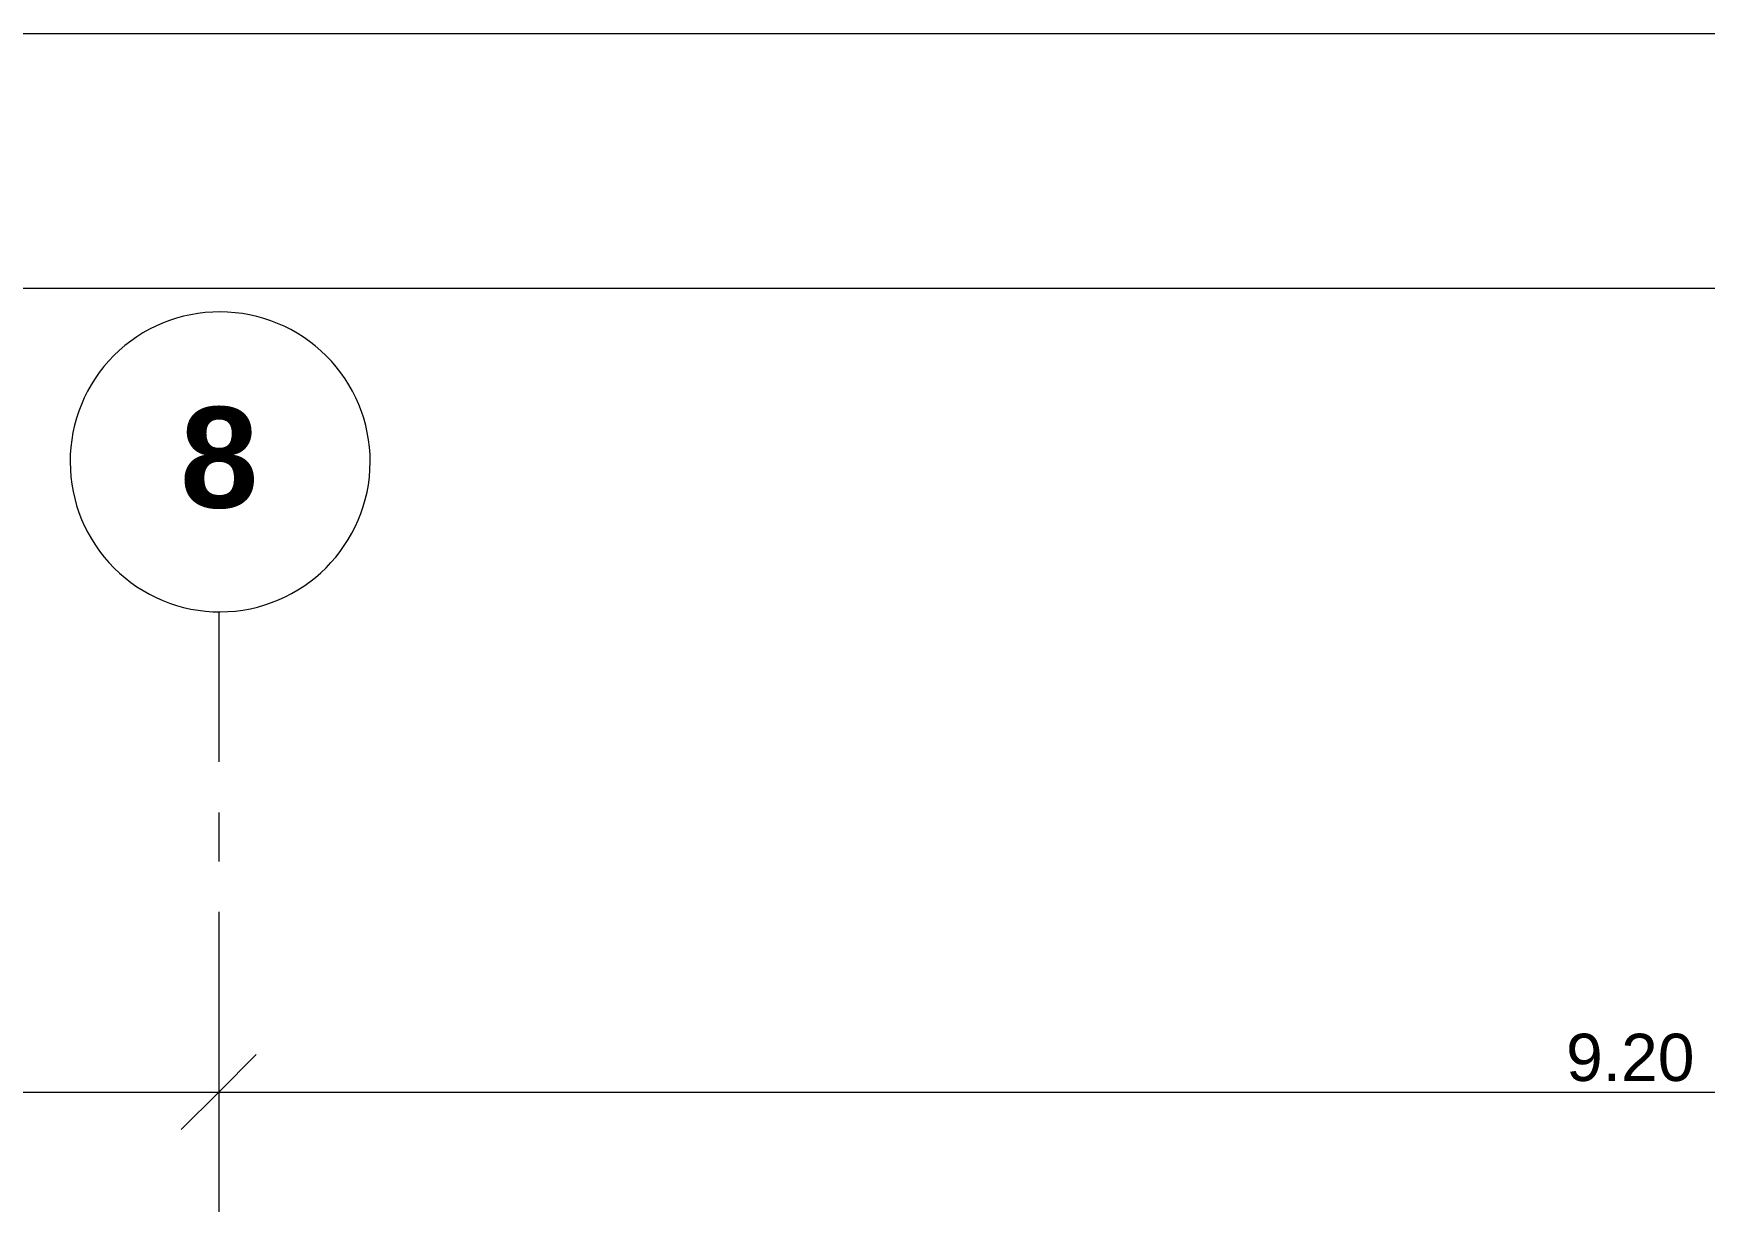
# Model space of a CAD drawing. Header units: metres. Extents: x -2 to 237, y -8 to 52.
# Drawn here: x 15.25 to 20.56, y 48.39 to 52.15 of the extents above; entities that cross this region are included whole.
import ezdxf

# ---------------------------------------------------------------- set-up
doc = ezdxf.new("R2010")
doc.units = ezdxf.units.M
for name, color, linetype, lineweight in [('HVAC - Ductos', 5, 'Continuous', 0), ('PDF2_Text', 7, 'Continuous', 0), ('pie de plano', 7, 'Continuous', 0)]:
    doc.layers.add(name, color=color, linetype=linetype, lineweight=lineweight)
doc.layers.add('PDF2_Geometry', color=7, linetype='Continuous', lineweight=0, true_color=0xaaaaaa)
doc.styles.add('PDF Helvetica', font='')
doc.styles.add('PDF Helvetica Bold', font='')
doc.styles.get('PDF Helvetica').set_extended_font_data('Helvetica')
doc.styles.get('PDF Helvetica Bold').set_extended_font_data('Helvetica', bold=True)

msp = doc.modelspace()

# ---------------------------------------------------------------- linework, layer by layer
at = {"layer": 'HVAC - Ductos', "color": 252, "lineweight": 0, "true_color": 0x939598}
for points in [[(15.8378, 49.0287), (15.8378, 48.7904), (15.8378, 48.5522)], [(15.9569, 48.9095), (15.8378, 48.7904), (15.7187, 48.6713)], [(6.4041, 48.7904), (15.8378, 48.7904), (25.0379, 48.7904), (37.216, 48.7904), (46.4298, 48.7904), (55.8635, 48.7904)]]:
    msp.add_lwpolyline(points, dxfattribs=at)
at = {"layer": 'PDF2_Geometry', "lineweight": 0}
msp.add_lwpolyline([(15.8424, 51.2691, 0.418271), (15.3659, 50.7926, 0.414665), (15.8424, 50.3162, 0.411051), (16.3189, 50.7926, 0.414666)], format="xyb", close=True, dxfattribs=at)
for points in [[(15.8378, 50.3162), (15.8378, 49.8396)], [(15.8378, 49.6793), (15.8378, 49.5235)]]:
    msp.add_lwpolyline(points, dxfattribs=at)
at = {"layer": 'PDF2_Geometry', "color": 252, "lineweight": 0, "true_color": 0x939598}
for points in [[(15.8378, 49.3631), (15.8378, 48.7308)], [(15.8378, 48.5705), (15.8378, 48.4101)]]:
    msp.add_lwpolyline(points, dxfattribs=at)
at = {"layer": 'pie de plano', "color": 7, "lineweight": 0}
msp.add_lwpolyline([(87.8715, 52.1541), (87.8715, -7.8248), (-2.0995, -7.8248), (-2.0995, 52.1541)], close=True, dxfattribs=at)
msp.add_lwpolyline([(87.3946, 51.3432), (-0.9999, 51.3432), (-0.9999, -7.1605), (87.3946, -7.1605)], dxfattribs=at)

# ---------------------------------------------------------------- texts
at = {"layer": 'PDF2_Text', "color": 253, "lineweight": 0, "true_color": 0xaaaaaa, "insert": (15.7148, 50.8049), "char_height": 0.3201, "attachment_point": 4, "style": 'PDF Helvetica Bold'}
msp.add_mtext('8', dxfattribs=at)
at = {"layer": 'PDF2_Text', "color": 252, "lineweight": 0, "true_color": 0x939598, "insert": (20.1179, 48.8998), "char_height": 0.15002, "attachment_point": 4, "style": 'PDF Helvetica'}
msp.add_mtext('9.20 m', dxfattribs=at)

doc.saveas('drawing.dxf')
